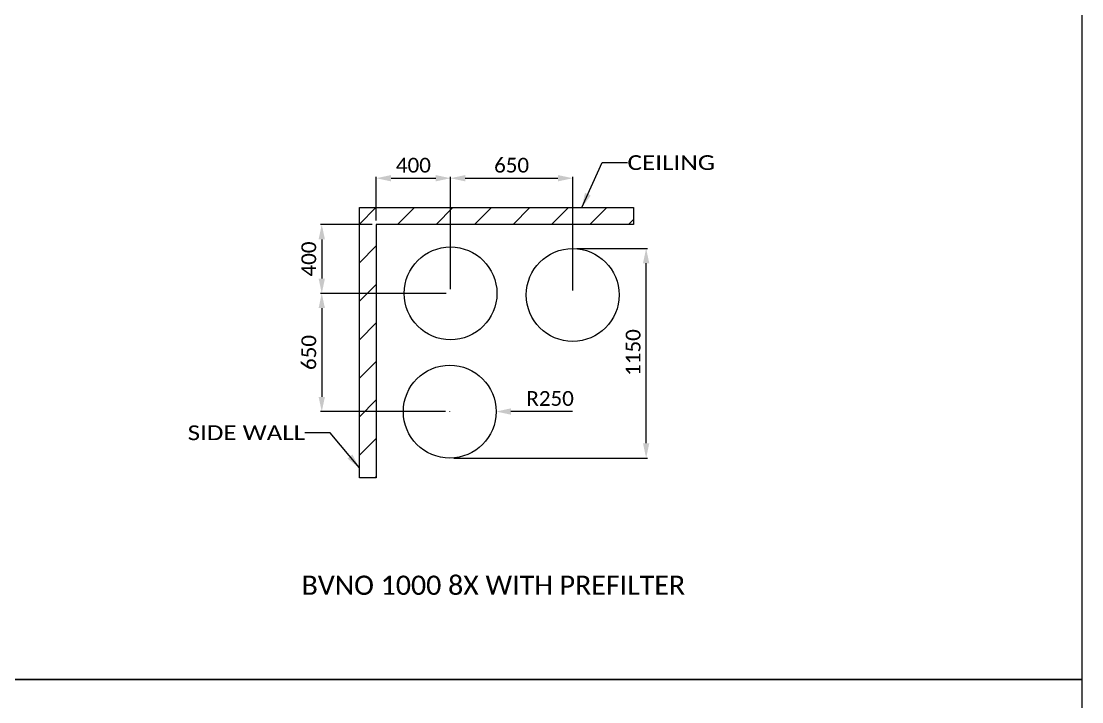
# Model space of a CAD drawing. Header units: millimetres. Extents: x 233 to 4124, y -943 to 2529.
# Drawn here: x 2867 to 4124, y 916 to 1722 of the extents above; entities that cross this region are included whole.
import ezdxf
from ezdxf.enums import TextEntityAlignment as Align

# ---------------------------------------------------------------- set-up
doc = ezdxf.new("R2010")
doc.units = ezdxf.units.MM
doc.header["$LTSCALE"] = 115.5
doc.header["$PDMODE"] = 3
doc.header["$PDSIZE"] = 8
doc.layers.get('0').update_dxf_attribs({"linetype": 'CONTINUOUS'})
doc.layers.get('Defpoints').update_dxf_attribs({"linetype": 'CONTINUOUS'})
doc.styles.get("Standard").update_dxf_attribs({"font": 'calibri.ttf'})
doc.dimstyles.new('DIMSTYLE_4', dxfattribs={"dimtxt": 17.5, "dimasz": 17.5, "dimexe": 1.5, "dimexo": 1, "dimgap": 0.875, "dimtad": 1, "dimlfac": 0.2, "dimdsep": 46, "dimtxsty": 'Standard', "dimblk": '_FILLED', "dimblk1": '_FILLED', "dimblk2": '_FILLED', "dimcen": 0.09, "dimazin": 2, "dimtp": 0.01, "dimtm": 0.01, "dimtfac": 1, "dimtofl": 0, "dimtmove": 0, "dimatfit": 3, "dimldrblk": '_FILLED', "dimfxl": 1, "dimtolj": 1, "dimarcsym": 0})
doc.dimstyles.new('DIMSTYLE_5', dxfattribs={"dimtxt": 17.5, "dimasz": 17.5, "dimexe": 1.5, "dimexo": 1, "dimgap": 0.875, "dimtad": 1, "dimlfac": 0.2, "dimdsep": 46, "dimtxsty": 'Standard', "dimblk": '_FILLED', "dimblk1": '_FILLED', "dimblk2": '_FILLED', "dimcen": 0.09, "dimazin": 2, "dimtp": 0.01, "dimtm": 0.01, "dimtfac": 1, "dimtofl": 0, "dimtmove": 0, "dimatfit": 3, "dimldrblk": '_FILLED', "dimfxl": 1, "dimtolj": 1, "dimarcsym": 0})
doc.dimstyles.get("Standard").update_dxf_attribs({"dimtxt": 17.5, "dimasz": 17.5, "dimexe": 1.5, "dimexo": 1, "dimtad": 1, "dimdsep": 46, "dimtxsty": 'Standard', "dimblk": '_FILLED', "dimblk1": '_FILLED', "dimblk2": '_FILLED', "dimcen": 0.09, "dimazin": 2, "dimtol": 1, "dimtp": 0.01, "dimtm": 0.01, "dimtfac": 1, "dimtofl": 0, "dimtmove": 0, "dimatfit": 3, "dimldrblk": '_FILLED', "dimfxl": 1, "dimtolj": 1, "dimarcsym": 0})

# ---------------------------------------------------------------- blocks, each defined once
blk = doc.blocks.new('_FILLED')
at = {"color": 0, "linetype": 'ByBlock'}
blk.add_solid([(0, 0), (-1, 0.214), (-1, -0.214)], dxfattribs=at)
blk = doc.blocks.new('*D248')
at = {"color": 0, "linetype": 'Continuous'}
for p, q in [((3375, 1259.8), (3375.2, 1259.8)), ((3375.1, 1259.7), (3375.1, 1259.9))]:
    blk.add_line(p, q, dxfattribs=at)
at = {"color": 0, "linetype": 'Continuous', "lineweight": -2}
blk.add_line((3520.5, 1260), (3447.6, 1259.9), dxfattribs=at)
at = {"layer": 'Defpoints', "color": 0}
for p in [(3375.1, 1259.8), (3430.1, 1259.9)]:
    blk.add_point(p, dxfattribs=at)
at = {"color": 0, "linetype": 'ByBlock', "lineweight": -2, "xscale": 17.5, "yscale": 17.5, "zscale": 17.5, "rotation": 180.0699002806994}
blk.add_blockref('_FILLED', (3430.1, 1259.9), dxfattribs=at)
at = {"color": 0, "insert": (3465.9, 1284.1), "char_height": 17.5, "attachment_point": 1, "rotation": 0.0699, "line_spacing_factor": 0.9}
blk.add_mtext('\\A1;R250', dxfattribs=at)
blk = doc.blocks.new('*D249')
at = {"color": 0, "linetype": 'Continuous', "lineweight": -2}
for p, q in [((3283, 1481.4), (3221.9, 1481.4)), ((3223.4, 1463.9), (3223.4, 1417.4)), ((3371, 1399.9), (3221.9, 1399.9))]:
    blk.add_line(p, q, dxfattribs=at)
at = {"layer": 'Defpoints', "color": 0}
for p in [(3284, 1481.4), (3223.4, 1399.9), (3372, 1399.9)]:
    blk.add_point(p, dxfattribs=at)
at = {"color": 0, "linetype": 'ByBlock', "lineweight": -2, "xscale": 17.5, "yscale": 17.5, "zscale": 17.5}
for p, rotation in [((3223.4, 1481.4), 90), ((3223.4, 1399.9), 270)]:
    blk.add_blockref('_FILLED', p, dxfattribs=dict(at, rotation=rotation))
at = {"color": 0, "insert": (3199.2, 1440.6), "char_height": 17.5, "attachment_point": 2, "rotation": 90, "line_spacing_factor": 0.9}
blk.add_mtext('\\A1;\\A1;400', dxfattribs=at)
blk = doc.blocks.new('*D250')
at = {"color": 0, "linetype": 'Continuous', "lineweight": -2}
for p, q in [((3288, 1486.4), (3288, 1537.8)), ((3305.5, 1536.3), (3358.5, 1536.3)), ((3376, 1404.9), (3376, 1537.8))]:
    blk.add_line(p, q, dxfattribs=at)
at = {"layer": 'Defpoints', "color": 0}
for p in [(3376, 1536.3), (3288, 1485.4), (3376, 1403.9)]:
    blk.add_point(p, dxfattribs=at)
at = {"color": 0, "linetype": 'ByBlock', "lineweight": -2, "xscale": 17.5, "yscale": 17.5, "zscale": 17.5, "rotation": 180}
blk.add_blockref('_FILLED', (3288, 1536.3), dxfattribs=at)
at = {"color": 0, "linetype": 'ByBlock', "lineweight": -2, "xscale": 17.5, "yscale": 17.5, "zscale": 17.5}
blk.add_blockref('_FILLED', (3376, 1536.3), dxfattribs=at)
at = {"color": 0, "insert": (3332, 1560.5), "char_height": 17.5, "attachment_point": 2, "line_spacing_factor": 0.9}
blk.add_mtext('\\A1;\\A1;400', dxfattribs=at)
blk = doc.blocks.new('*D251')
at = {"color": 0, "linetype": 'Continuous', "lineweight": -2}
for p, q in [((3376, 1404.9), (3376, 1537.8)), ((3393.5, 1536.3), (3503.4, 1536.3)), ((3520.9, 1403.1), (3520.9, 1537.8))]:
    blk.add_line(p, q, dxfattribs=at)
at = {"layer": 'Defpoints', "color": 0}
for p in [(3520.9, 1536.3), (3376, 1403.9), (3520.9, 1402.1)]:
    blk.add_point(p, dxfattribs=at)
at = {"color": 0, "linetype": 'ByBlock', "lineweight": -2, "xscale": 17.5, "yscale": 17.5, "zscale": 17.5, "rotation": 180}
blk.add_blockref('_FILLED', (3376, 1536.3), dxfattribs=at)
at = {"color": 0, "linetype": 'ByBlock', "lineweight": -2, "xscale": 17.5, "yscale": 17.5, "zscale": 17.5}
blk.add_blockref('_FILLED', (3520.9, 1536.3), dxfattribs=at)
at = {"color": 0, "insert": (3448.4, 1560.5), "char_height": 17.5, "attachment_point": 2, "line_spacing_factor": 0.9}
blk.add_mtext('\\A1;\\A1;650', dxfattribs=at)
blk = doc.blocks.new('*D252')
at = {"color": 0, "linetype": 'Continuous', "lineweight": -2}
for p, q in [((3371, 1399.9), (3221.9, 1399.9)), ((3223.4, 1382.4), (3223.4, 1277.3)), ((3370.1, 1259.8), (3221.9, 1259.8))]:
    blk.add_line(p, q, dxfattribs=at)
at = {"layer": 'Defpoints', "color": 0}
for p in [(3372, 1399.9), (3223.4, 1259.8), (3371.1, 1259.8)]:
    blk.add_point(p, dxfattribs=at)
at = {"color": 0, "linetype": 'ByBlock', "lineweight": -2, "xscale": 17.5, "yscale": 17.5, "zscale": 17.5}
for p, rotation in [((3223.4, 1399.9), 90), ((3223.4, 1259.8), 270)]:
    blk.add_blockref('_FILLED', p, dxfattribs=dict(at, rotation=rotation))
at = {"color": 0, "insert": (3199.2, 1329.8), "char_height": 17.5, "attachment_point": 2, "rotation": 90, "line_spacing_factor": 0.9}
blk.add_mtext('\\A1;\\A1;650', dxfattribs=at)
blk = doc.blocks.new('*D253')
at = {"color": 0, "linetype": 'Continuous', "lineweight": -2}
for p, q in [((3525.9, 1453.1), (3609.4, 1453.1)), ((3607.9, 1222.3), (3607.9, 1435.6)), ((3380.1, 1204.8), (3609.4, 1204.8))]:
    blk.add_line(p, q, dxfattribs=at)
at = {"layer": 'Defpoints', "color": 0}
for p in [(3524.9, 1453.1), (3607.9, 1453.1), (3379.1, 1204.8)]:
    blk.add_point(p, dxfattribs=at)
at = {"color": 0, "linetype": 'ByBlock', "lineweight": -2, "xscale": 17.5, "yscale": 17.5, "zscale": 17.5}
for p, rotation in [((3607.9, 1453.1), 90), ((3607.9, 1204.8), 270)]:
    blk.add_blockref('_FILLED', p, dxfattribs=dict(at, rotation=rotation))
at = {"color": 0, "insert": (3583.7, 1329.8), "char_height": 17.5, "attachment_point": 2, "rotation": 90, "line_spacing_factor": 0.9}
blk.add_mtext('\\A1;\\A1;1150', dxfattribs=at)

msp = doc.modelspace()

# ---------------------------------------------------------------- hatches: boundary and pattern name
h = msp.add_hatch()
h.set_pattern_fill('ANSI31', color=0, style=0, pattern_type=2)
h.set_pattern_definition([(45, (1988.295, 886.37), (-22.8083, 22.8083), [])])
h.paths.add_polyline_path([(3267.95193, 1181.44165), (3267.95193, 1501.44165), (3592.95193, 1501.44165), (3592.95193, 1481.44165), (3287.95193, 1481.44165), (3287.95193, 1181.44165)])

# ---------------------------------------------------------------- linework, layer by layer
at = {"color": 0, "linetype": 'Continuous'}
for p, q in [((4124.3337, 2528.53946), (4124.3337, 580.27193)), ((3267.95193, 1501.44165), (3592.95193, 1501.44165)), ((3267.95193, 1181.44165), (3267.95193, 1501.44165)), ((3592.95193, 1501.44165), (3592.95193, 1481.44165)), ((3592.95193, 1481.44165), (3287.95193, 1481.44165)), ((3287.95193, 1481.44165), (3287.95193, 1181.44165)), ((3287.95193, 1181.44165), (3267.95193, 1181.44165)), ((4124.3337, 942.41374), (2074.57413, 942.41374))]:
    msp.add_line(p, q, dxfattribs=at)
at = {"linetype": 'Continuous'}
msp.add_line((2074.57413, 942.41374), (4124.3337, 942.41374), dxfattribs=at)
at = {"color": 0, "linetype": 'Continuous'}
for centre in [(3376.00949, 1399.86516), (3520.86631, 1398.05076), (3375.10229, 1259.81209)]:
    msp.add_circle(centre, 55, dxfattribs=at)

# ---------------------------------------------------------------- texts
for s, width, p, p2 in [('CEILING', 1.167433, (3585.78988, 1546.06902), (3689.49611, 1546.06902)), ('SIDE WALL', 1.15941, (3064.41711, 1225.99303), (3203.4638, 1225.99303))]:
    msp.add_text(s, height=17.5, dxfattribs=dict(at, width=width)).set_placement(p, p2, align=Align.FIT)
msp.add_text('BVNO 1000 8X WITH PREFILTER', height=22.75, dxfattribs=at).set_placement((3199.43142, 1042.76503), (3199.43142, 1042.76503), align=Align.FIT)

# ---------------------------------------------------------------- dimensions: what is measured, and where the dimension line sits
for base, p1, p2, text, picture, middle in [((3376.00949, 1536.31415), (3287.95193, 1485.44165), (3376.00949, 1403.86516), '\\A1;400', '*D250', (3331.96486, 1536.31415)), ((3520.86631, 1536.31415), (3376.00949, 1403.86516), (3520.86631, 1402.05076), '\\A1;650', '*D251', (3448.42213, 1536.31415))]:
    dim = msp.add_linear_dim(base=base, p1=p1, p2=p2, text=text, dimstyle='DIMSTYLE_5', override={"dimtxsty": 'Standard'}, dxfattribs=at)
    dim.commit()
    dim.dimension.update_dxf_attribs({"geometry": picture, "text_midpoint": middle, "dimtype": 160})
for base, p1, p2, angle, text, picture, middle in [((3223.42339, 1399.86516), (3283.95193, 1481.44165), (3372.00949, 1399.86516), 270, '\\A1;400', '*D249', (3223.42339, 1440.6376)), ((3607.90042, 1453.05076), (3379.10229, 1204.81209), (3524.86631, 1453.05076), 90, '\\A1;1150', '*D253', (3607.90042, 1329.8269)), ((3223.42339, 1259.81209), (3372.00949, 1399.86516), (3371.10229, 1259.81209), 270, '\\A1;650', '*D252', (3223.42339, 1329.82276))]:
    dim = msp.add_linear_dim(base=base, p1=p1, p2=p2, angle=angle, text=text, dimstyle='DIMSTYLE_5', override={"dimtxsty": 'Standard'}, dxfattribs=at)
    dim.commit()
    dim.dimension.update_dxf_attribs({"geometry": picture, "text_midpoint": middle, "dimtype": 160})
dim = msp.add_radius_dim(center=(3375.10229, 1259.81209), mpoint=(3430.10225, 1259.87919), text='R250', dimstyle='DIMSTYLE_4', override={"dimpost": '<>', "dimtxsty": 'Standard'}, dxfattribs=at)
dim.commit()
dim.dimension.update_dxf_attribs({"geometry": '*D248', "text_midpoint": (3492.77056, 1272.49732)})

# ---------------------------------------------------------------- leaders
for points in [[(3531.60263, 1501.44165), (3555.78988, 1554.81902), (3585.78988, 1554.81902)], [(3267.95193, 1193.03269), (3233.4638, 1234.74303), (3203.4638, 1234.74303)]]:
    msp.add_leader(points, dimstyle='Standard', override={"dimtad": 0}, dxfattribs=at)

doc.saveas('drawing.dxf')
